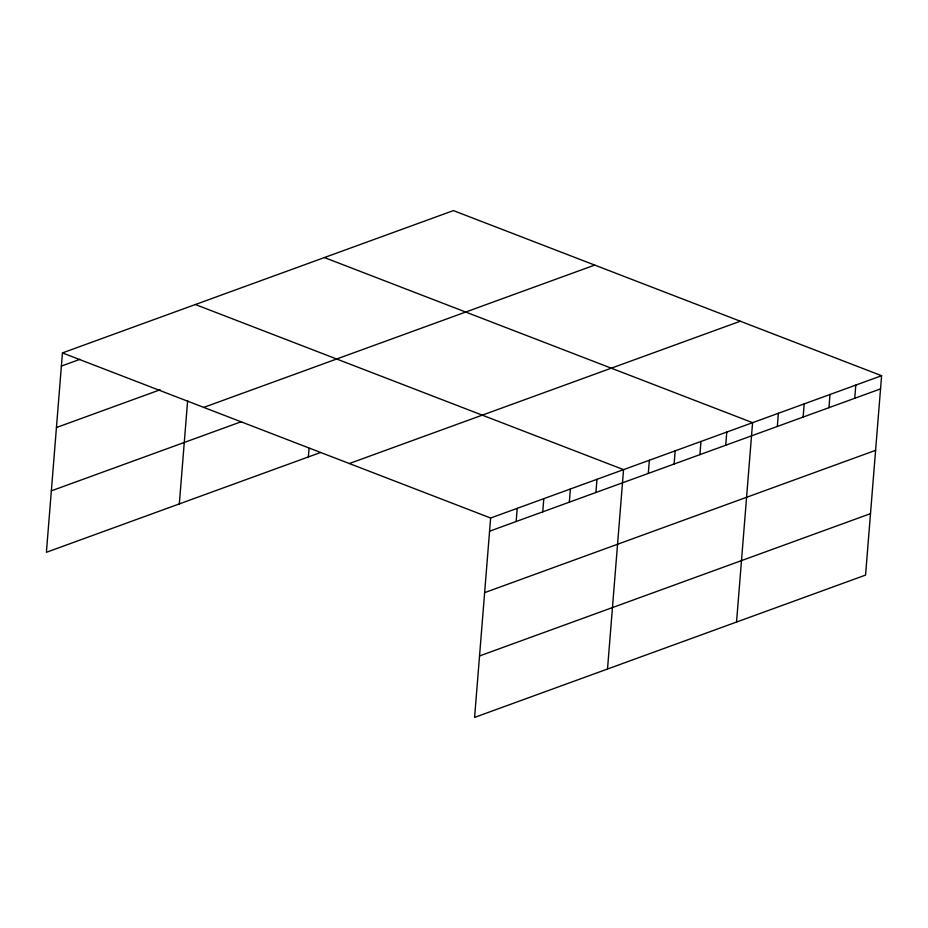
<?xml version="1.0" encoding="UTF-8"?>
<svg xmlns="http://www.w3.org/2000/svg" width="928" height="928" viewBox="0 0 928 928"><rect width="100%" height="100%" fill="white"/><g stroke="black" fill="none" stroke-linecap="round" stroke-linejoin="round"><path stroke-width="1.39" d="M881.6 375.712L490.634 518.021L474.591 717.402L865.557 575.093L881.6 375.712L453.409 210.598L62.443 352.907L46.4 552.288L320.578 452.493M179.324 503.904L187.63 400.722M308.351 456.936L309.036 448.363M516.154 521.524L517.221 508.347M542.741 511.85L543.796 498.672M569.328 502.164L570.384 488.986M595.915 492.49L596.971 479.312M607.515 669.018L623.558 469.638L195.367 304.523M648.301 473.419L649.368 460.242M674.111 464.035L675.166 450.857M699.909 454.639L700.976 441.461M725.719 445.243L726.775 432.065M736.542 622.062L752.585 422.669L324.394 257.555M777.328 426.462L778.383 413.285M803.126 417.066L804.193 403.889M828.936 407.67L829.992 394.493M854.734 398.286L855.802 385.108M61.387 366.084L79.994 359.31M56.434 427.53L160.126 389.783M203.742 407.392L594.709 265.083M51.342 490.842L241.315 421.695M349.322 463.536L740.3 321.227M489.566 531.199L880.544 388.89M484.625 592.644L875.591 450.335M479.532 655.957L870.499 513.648M62.443 352.907L490.634 518.021"/></g></svg>
